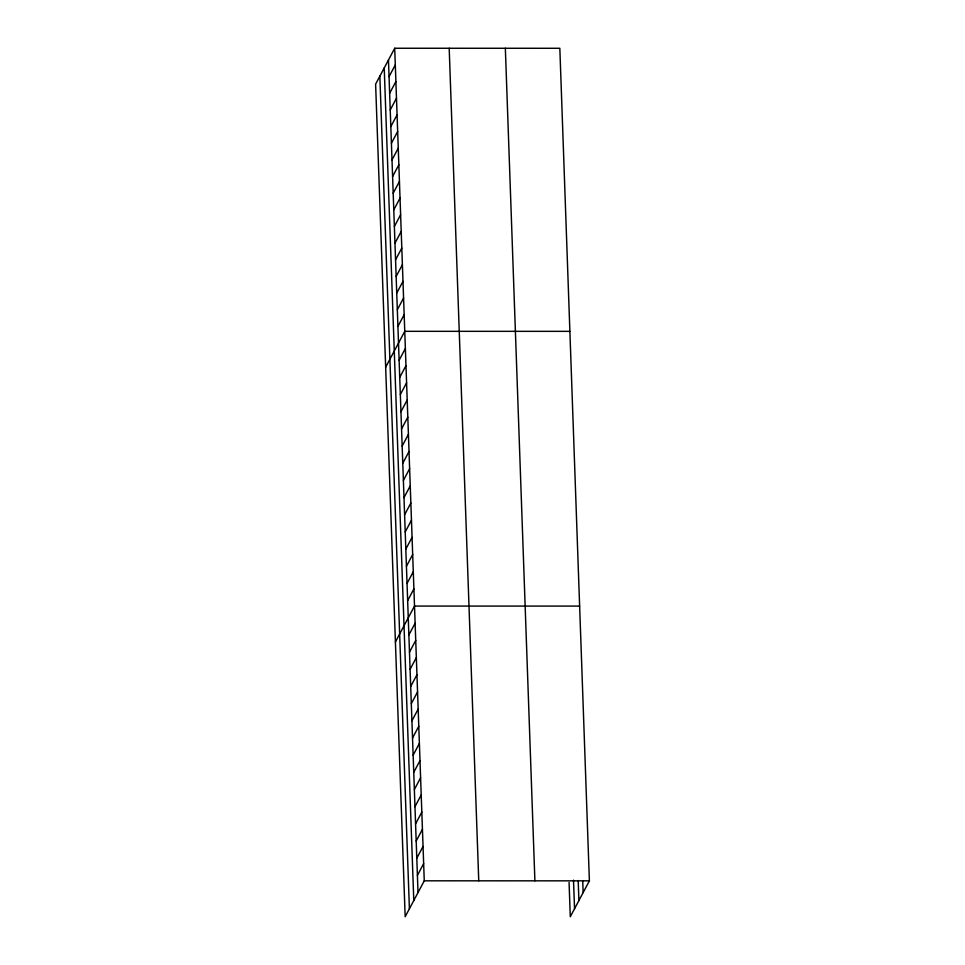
<?xml version="1.0" encoding="UTF-8"?>
<svg xmlns="http://www.w3.org/2000/svg" width="965" height="965" viewBox="0 0 965 965"><rect width="100%" height="100%" fill="white"/><g stroke="black" fill="none" stroke-linecap="round" stroke-linejoin="round"><path stroke-width="1.45" d="M394.709 48.25L375.614 84.16L405.167 916.726L424.262 880.816L394.709 48.25L559.833 48.274L589.386 880.84L570.291 916.75L569.073 882.408M389.052 76.645L395.3 64.896M389.643 93.303L395.891 81.555M390.234 109.95L396.482 98.201M390.825 126.596L397.073 114.859M391.416 143.254L397.664 131.505M392.007 159.901L398.256 148.152M392.598 176.559L398.847 164.81M393.189 193.205L399.438 181.456M393.78 209.851L400.029 198.115M394.371 226.51L400.62 214.761M394.962 243.156L401.211 231.419M395.554 259.814L401.802 248.065M396.145 276.46L402.393 264.712M396.736 293.119L402.984 281.37M397.327 309.765L403.575 298.016M397.918 326.411L404.166 314.674M385.662 367.231L404.757 331.321L569.881 331.345M399.124 360.234L405.36 348.498M399.727 377.411L405.976 365.663M400.342 394.576L406.579 382.84M400.945 411.753L407.194 400.005M401.561 428.93L407.797 417.182M402.164 446.095L408.412 434.346M402.779 463.272L409.015 451.524M403.382 480.437L409.63 468.701M403.997 497.614L410.246 485.865M404.6 514.779L410.849 503.042M405.216 531.956L411.464 520.207M405.819 549.121L412.067 537.384M406.434 566.298L412.682 554.549M407.037 583.475L413.285 571.726M407.652 600.64L413.901 588.891M395.409 641.978L414.504 606.068L579.639 606.092M408.87 634.982L415.119 623.233M409.486 652.159L415.722 640.41M410.089 669.324L416.337 657.587M410.704 686.501L416.94 674.752M411.307 703.666L417.556 691.929M411.922 720.843L418.159 709.094M412.525 738.02L418.774 726.271M413.141 755.185L419.377 743.436M413.744 772.362L419.992 760.613M414.359 789.527L420.607 777.778M414.962 806.704L421.21 794.955M415.577 823.869L421.826 812.132M416.18 841.046L422.429 829.297M416.796 858.211L423.044 846.474M417.399 875.388L423.647 863.639M424.262 880.816L589.386 880.84M582.739 881.142L583.137 892.589M578.192 880.526L578.904 900.562M573.512 880.152L574.537 908.777M505.346 48.274L534.899 880.828M449.195 48.262L478.749 880.828M388.461 59.999L418.014 892.565M384.227 67.972L413.78 900.538M379.848 76.187L409.401 908.753"/></g></svg>
